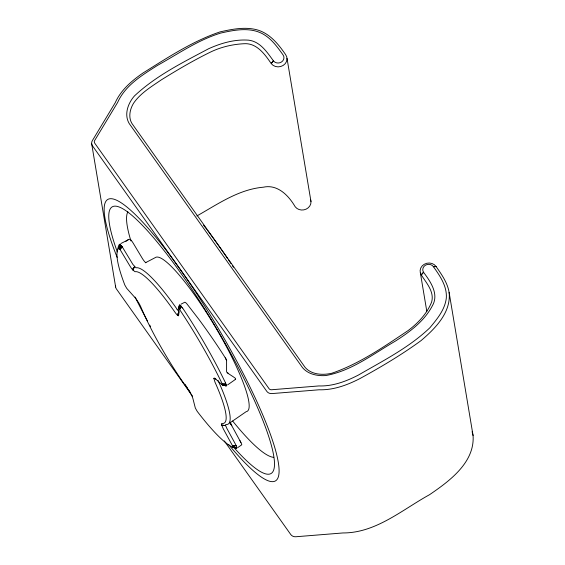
<?xml version="1.0" encoding="UTF-8"?>
<svg xmlns="http://www.w3.org/2000/svg" width="565" height="565" viewBox="0 0 565 565"><rect width="100%" height="100%" fill="white"/><g stroke="black" fill="none" stroke-linecap="round" stroke-linejoin="round"><path stroke-width="0.85" d="M225.181 357.518L226.593 360.293L226.593 371.685L227.151 372.794A152.183 2.889 33.7 0 0 233.536 376.961L235.534 378.437A5.735 1.017 59.2 0 1 235.188 379.355M178.844 312.304L177.876 315.545L178.441 315.821C179.698 312.946 177.65 308.123 179.691 304.853L182.622 308.017M178.759 312.24L177.438 315.185L177.876 315.545L178.314 313.49L177.438 315.185A8.51 1.504 59.2 0 1 174.755 311.922A87.9 15.53 59.2 0 0 135.014 271.744L132.422 269.554A8.51 1.504 59.2 0 1 129.477 265.246L120.253 249.85L118.608 248.141A116.637 20.608 59.2 0 0 124.837 285.071L126.744 288.362L135.678 298.362L138.616 302.692A8.51 1.504 59.2 0 1 141.01 307.339A87.9 15.53 59.2 0 0 187.721 388.854L191.182 394.497A8.503 1.504 59.2 0 1 192.962 398.763L195.335 408.057L197.199 411.355A116.637 20.608 59.2 0 0 232.702 447.247L232.363 445.495L223.217 428.715L221.699 425.035A8.51 1.504 59.2 0 1 221.939 423.439A87.9 15.53 59.2 0 0 214.968 382.102L213.902 378.409A8.503 1.504 59.2 0 1 215.265 378.691L222.123 384.786L226.12 385.874L226.297 384.991L225.386 382.632M237.957 447.459L241.778 444.775A5.721 0.565 60.1 0 0 240.916 442.529L230.329 423.051L231.798 425.756M423.524 272.245L421.264 274.901L423.524 272.245A5.756 5.156 -9.5 0 1 425.53 265.169A5.756 5.156 -9.5 0 1 433.348 266.588L433.454 266.744C440.008 275.953 447.141 286.158 446.322 298.045C444.966 309.698 437.112 319.027 429.901 327.735C409.117 347.602 382.999 360.795 358.316 375.111C346.105 381.375 332.834 386.411 318.9 385.937L271.588 389.751A2.874 2.578 -9.5 0 1 269.004 388.628L94.729 143.164A2.874 2.578 -9.5 0 1 94.652 140.544L117.633 102.456C125.324 85.237 142.196 75.159 157.466 65.42C178.088 53.922 197.905 40.044 220.696 33.074C234.588 29.959 250.231 26.781 263.361 34.211C271.737 39.091 277.457 47.114 282.994 54.833A5.756 5.156 -9.5 0 1 281.427 62.044A5.756 5.156 -9.5 0 1 273.474 60.907L271.136 63.457C264.844 54.226 256.616 42.756 243.903 43.731C232.222 44.331 220.632 47.107 210.109 52.263C193.258 60.519 177.092 70.067 161.173 79.962C151.251 86.749 140.41 93.19 133.51 103.317C129.943 109.236 128.163 117.103 131.871 123.382L305.171 367.469C311.718 374.835 322.749 375.294 331.754 373.267C359.397 363.839 383.72 346.861 407.838 330.765C417.86 323.342 426.942 313.787 431.618 302.077C434.563 291.822 426.413 283.051 421.405 275.106L421.264 274.901A8.63 7.733 -9.5 0 1 424.259 264.265A8.63 7.733 -9.5 0 1 435.996 266.412L436.109 266.581C441.632 274.47 447.466 282.634 449.111 292.352L473.067 435.516C475.003 462.46 449.316 481.203 429.555 494.686C402.294 509.679 375.845 533.042 342.997 532.95L295.912 536.75A5.749 5.156 -9.5 0 1 290.742 534.497L224.305 440.919M423.651 272.436C430.488 281.568 439.139 294.047 432.444 305.665C424.301 321.188 409.879 331.832 395.429 341.076C373.161 353.98 351.677 370.873 325.821 375.548C317.502 376.156 308.222 374.355 302.572 367.716L129.194 123.523C123.862 114.511 128.015 103.261 134.413 95.972C155.912 75.774 182.806 62.461 208.647 48.724C221.127 43.088 234.899 39.126 248.706 40.172C260.26 41.619 267.047 52.171 273.333 60.723L271.292 63.661A8.63 7.733 -9.5 0 0 283.206 65.413A8.63 7.733 -9.5 0 0 285.608 54.6C278.616 44.473 270.388 34.154 258.247 30.178C245.733 26.414 232.582 29.105 220.159 31.859C192.368 41.217 167.671 57.623 142.945 73.04C131.709 80.788 120.91 90.019 115.225 102.724L92.356 140.629A5.749 5.156 -9.5 0 0 92.505 145.869L266.786 391.333A5.749 5.156 -9.5 0 0 271.949 393.586L319.041 389.786C333.47 390.203 347.228 385.111 359.884 378.599C380.923 367.066 401.63 354.792 421.024 340.631C435.064 328.668 451.343 312.466 449.111 292.352M227.596 384.906L235.506 379.376M229.665 423.065L246.135 411.694A89.553 15.82 59.2 0 0 216.183 328.392A89.553 15.82 59.2 0 0 155.29 257.598L145.389 262.774A90.167 15.933 59.2 0 1 145.932 262.57A5.742 1.017 59.2 0 1 142.203 258.191L133.326 243.367A5.735 1.017 59.2 0 0 130.36 239.391L129.067 239.327L120.882 243.536M196.832 215.985C217.793 204.163 238.649 189.36 263.346 187.199C277.514 184.035 288.602 195.497 295.099 206.628L295.248 206.832A8.63 7.733 -9.5 0 0 306.195 209.114A8.63 7.733 -9.5 0 0 310.552 199.551M181.047 304.147L184.769 302.261A5.721 1.151 54.8 0 1 186.704 303.617L198.823 319.281A119.787 20.411 54.5 0 1 225.068 357.468M433.348 266.588L435.996 266.412M433.454 266.744L436.109 266.581M236.445 448.257C237.696 447.515 235.605 444.938 235.252 443.793L226.614 427.966L225.52 425.141L225.767 424.477A90.774 16.11 59.2 0 0 218.726 381.94M215.216 378.72L213.902 378.409L215.858 379.066M225.421 385.464L226.12 385.874L222.278 384.843L226.304 385.782L222.37 384.793L221.904 383.204A116.637 20.608 59.2 0 0 180.171 310.383C176.796 308.321 181.203 299.74 179.684 309.705M179.013 311.64L177.036 309.309M192.616 396.291L116.468 289.033A5.749 5.156 -9.5 0 1 115.613 285.904M239.941 440.644L240.923 442.529M225.612 358.337L226.643 360.632M218.563 381.785L218.005 380.337M472.1 431.674L473.067 435.516M420.402 273.079L426.794 311.259M287.02 58.35L310.983 201.521M91.685 143.835L115.641 287.006M117.336 251.941A155.184 27.417 59.2 0 1 153.009 237.06A155.184 27.417 59.2 0 1 263.94 423.15A155.184 27.417 59.2 0 1 233.938 447.551M273.721 457.332A143.694 25.39 59.2 0 1 232.632 421.003M130.932 240.951A143.694 25.39 59.2 0 1 127.888 211.748M203.57 225.209A163.808 28.942 59.2 0 1 206.748 229.355M207.751 230.69A163.808 28.942 59.2 0 1 227.695 258.657M228.67 260.084A163.808 28.942 59.2 0 1 231.085 263.693M232.505 265.818A163.808 28.942 59.2 0 1 233.437 267.231M117.146 257.329A163.808 28.942 59.2 0 1 148.644 228.761A163.808 28.942 59.2 0 1 269.413 431.618A163.808 28.942 59.2 0 1 228.613 444.556M190.553 392.774A163.808 28.942 59.2 0 1 188.689 389.963M187.757 388.543A163.808 28.942 59.2 0 1 184.953 384.257M150.558 326.676A163.808 28.942 59.2 0 1 149.704 325.115M147.592 321.224A163.808 28.942 59.2 0 1 135.091 297.07M231.353 424.965A5.742 0.424 60.5 0 1 230.012 422.147M117.894 249.214A119.512 21.117 59.2 0 1 119.54 244.242L122.174 246.707L132.888 264.42L135.996 267.817A90.774 16.131 59.2 0 1 177.007 309.126M182.601 307.981A119.512 21.117 59.2 0 1 225.421 382.71M125.889 241.368A152.183 92.957 63.6 0 1 128.304 239.673M227.413 372.681A5.742 1.017 59.2 0 1 228.069 373.084M236.431 448.236A119.512 21.082 59.2 0 1 233.176 446.407M184.578 302.388L184.578 302.388M120.063 244.32L118.869 248.183L120.063 244.32M133.594 268.255L133.001 270.24L134.541 266.68L132.422 269.554L133.594 268.255M179.875 307.254L179.275 309.203L180.849 305.693L179.875 307.254M181.407 306.336L179.557 309.528L181.407 306.336M120.373 247.145L119.625 248.967L121.56 245.881L120.373 247.145M122.174 246.707L121.284 248.388L119.935 249.384L120.825 247.724L122.174 246.707M234.242 445.502L232.582 445.969L236.212 445.714L234.242 445.502M224.079 383.918L222.264 384.066L226.099 384.334L224.079 383.918M225.647 425.671L221.699 425.035L225.647 425.671M234.871 447.212L232.921 447.014L236.883 447.791L234.871 447.212M234.906 447.558L232.907 447.19L236.862 448.144L234.906 447.558"/></g></svg>
